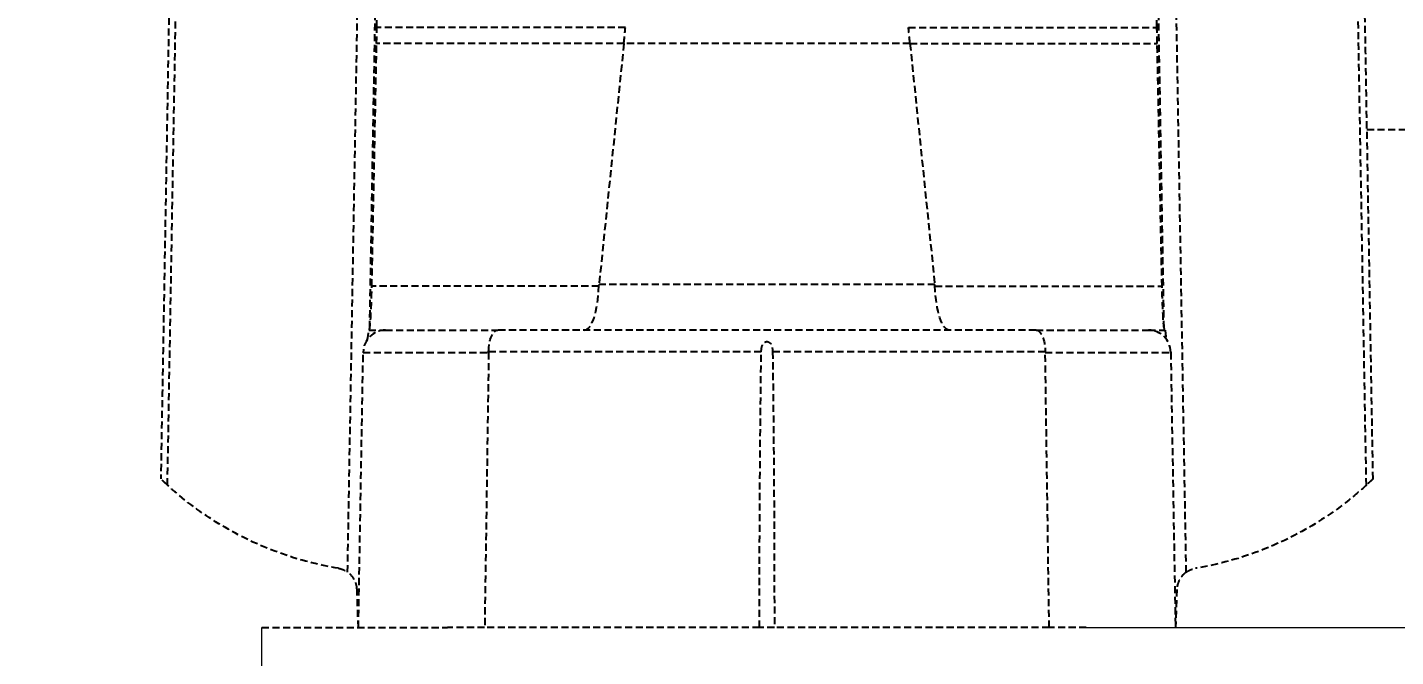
# Model space of a CAD drawing. Header units: millimetres. Extents: x 14484 to 44106, y -7531 to -758.
# Drawn here: x 19155.3 to 19339.5, y -1992.5 to -1907.8 of the extents above; entities that cross this region are included whole.
import ezdxf

# ---------------------------------------------------------------- set-up
doc = ezdxf.new("R2010")
doc.units = ezdxf.units.MM
doc.header["$LTSCALE"] = 15
doc.linetypes.add('HIDDEN', pattern=[9.525, 6.35, -3.175])
doc.layers.add('IA-DIM', color=7, linetype='Continuous')
doc.layers.add('IA-SEGM', color=1, linetype='HIDDEN')
doc.layers.add('IA-TRAZ', color=8, linetype='Continuous', lineweight=5)
doc.styles.add('ING-AMB', font='romans.shx', dxfattribs={"width": 0.75, "oblique": 15})
doc.dimstyles.new('ING-AMB 15', dxfattribs={"dimscale": 15, "dimtxt": 3, "dimasz": 2.5, "dimexe": 1, "dimexo": 1, "dimgap": 1, "dimtad": 1, "dimdec": 0, "dimzin": 0, "dimdsep": 46, "dimtxsty": 'ING-AMB', "dimcen": 0.1, "dimclrd": 7, "dimclre": 7, "dimclrt": 2, "dimadec": 0, "dimazin": 0, "dimtfac": 1, "dimtdec": 0, "dimtmove": 0, "dimatfit": 0, "dimfxl": 1.25, "dimtolj": 1, "dimtzin": 0, "dimarcsym": 1})

# ---------------------------------------------------------------- blocks, each defined once
blk = doc.blocks.new('*D27')
at = {"layer": 'Defpoints', "color": 0, "transparency": 16777216}
for p in [(19085.1, -938.01), (19085.1, -1467.77), (20972.86, -2155.19)]:
    blk.add_point(p, dxfattribs=at)
at = {"layer": 'IA-DIM', "color": 7, "lineweight": -2, "transparency": 16777216}
for p, q in [((19085.1, -1452.77), (19085.1, -923.01)), ((20972.86, -2140.19), (20972.86, -923.01)), ((20935.36, -938.01), (19122.6, -938.01))]:
    blk.add_line(p, q, dxfattribs=at)
at = {"layer": 'IA-DIM', "color": 7, "transparency": 16777216}
for points in [[(19122.6, -931.76), (19122.6, -944.26), (19085.1, -938.01)], [(20935.36, -931.76), (20935.36, -944.26), (20972.86, -938.01)]]:
    blk.add_solid(points, dxfattribs=at)
at = {"layer": 'IA-DIM', "color": 2, "transparency": 16777216, "insert": (20028.98, -900.51), "char_height": 45, "attachment_point": 5, "style": 'ING-AMB'}
blk.add_mtext('\\A1;1888', dxfattribs=at)

msp = doc.modelspace()

# ---------------------------------------------------------------- linework, layer by layer
at = {"layer": 'IA-SEGM', "color": 1, "ltscale": 0.01, "extrusion": (0, 1, 0)}
for p, q in [((19174.12, -1969.41), (19175.75, -1876.56)), ((19198.37, -1981.11), (19200.21, -1876.56)), ((19201.35, -1948.27), (19202.61, -1876.56)), ((19308.29, -1948.27), (19307.03, -1876.56)), ((19311.27, -1981.11), (19309.44, -1876.56)), ((19335.52, -1969.41), (19333.89, -1876.56)), ((19202.31, -1907.83), (19202.69, -1884.15)), ((19307.33, -1907.83), (19306.95, -1884.15)), ((19235.76, -1907.83), (19202.31, -1907.83)), ((19273.89, -1907.83), (19307.33, -1907.83)), ((19201.63, -1942.66), (19202.28, -1910)), ((19235.56, -1910), (19202.28, -1910)), ((19235.56, -1910), (19232.22, -1942.41)), ((19274.08, -1910), (19235.56, -1910)), ((19274.08, -1910), (19277.42, -1942.41)), ((19274.08, -1910), (19307.37, -1910)), ((19308.01, -1942.66), (19307.37, -1910)), ((19335.6, -1921.56), (19602.93, -1921.56)), ((19232.21, -1942.66), (19201.63, -1942.66)), ((19277.42, -1942.41), (19232.22, -1942.41)), ((19277.44, -1942.66), (19308.01, -1942.66)), ((19203.47, -1948.56), (19218.6, -1948.56)), ((19291.05, -1948.56), (19218.6, -1948.56)), ((19291.05, -1948.56), (19306.18, -1948.56)), ((19199.82, -1988.56), (19200.47, -1951.56)), ((19200.47, -1951.56), (19200.47, -1951.51)), ((19200.47, -1951.56), (19217.36, -1951.56)), ((19217.36, -1951.56), (19216.82, -1988.56)), ((19254.06, -1951.46), (19217.36, -1951.46)), ((19292.29, -1951.46), (19255.58, -1951.46)), ((19292.82, -1988.56), (19292.29, -1951.56)), ((19292.29, -1951.56), (19309.18, -1951.56)), ((19309.18, -1951.51), (19309.18, -1951.56)), ((19309.18, -1951.56), (19309.82, -1988.56)), ((19199.82, -1988.56), (19199.64, -1983.46)), ((19310, -1983.46), (19309.82, -1988.56)), ((19186.82, -1988.56), (19211.82, -1988.56)), ((19216.82, -1988.56), (19211.82, -1988.56)), ((19253.82, -1988.56), (19216.82, -1988.56)), ((19255.82, -1988.56), (19253.82, -1988.56)), ((19292.82, -1988.56), (19255.82, -1988.56)), ((19297.82, -1988.56), (19292.82, -1988.56))]:
    msp.add_line(p, q, dxfattribs=at)
at = {"layer": 'IA-SEGM', "linetype": 'Continuous', "lineweight": 0, "extrusion": (0, 1, 0)}
msp.add_line((19297.82, -1988.56), (19640.71, -1988.56), dxfattribs=at)
at = {"layer": 'IA-SEGM', "color": 1, "ltscale": 0.01}
for centre, start, end in [((19203.47, -1951.56), 90, 179), ((19306.18, -1951.56), 1, 90)]:
    msp.add_arc(centre, 3, start, end, dxfattribs=at)
for centre, major_axis, ratio, start_param, end_param in [((19201.29, -1906.09), (-0.33, -25), 0.0419, 1.414267, 1.501533), ((19232.01, -1906.96), (-41.97, 6.8), 0.573257, -2.98821, -2.987997), ((19201.36, -1941.56), (-0.09, -7), 0.0419, 0.00055, 1.414267), ((19230.28, -1941.56), (0, -7), 0.278265, 0, 1.413717), ((19265.64, -1941.56), (-11.75, 1.9), 0.573257, -3.023117, -2.98821)]:
    msp.add_ellipse(centre, major_axis=major_axis, ratio=ratio, start_param=start_param, end_param=end_param, dxfattribs=at)
at = {"layer": 'IA-SEGM', "color": 1, "ltscale": 0.01, "extrusion": (0, 0, -1)}
for centre, major_axis, ratio, start_param, end_param in [((19308.35, -1906.09), (-0.33, 25), 0.0419, -1.727326, -1.64006), ((19277.63, -1906.96), (-41.97, -6.8), 0.573257, 0.153382, 0.153596), ((19244, -1941.56), (-11.75, -1.9), 0.573257, 0.118476, 0.153382), ((19279.36, -1941.56), (0, 7), 0.278265, -3.141593, -1.727876), ((19308.29, -1941.56), (-0.09, 7), 0.0419, -3.141043, -1.727326), ((19218.6, -1951.56), (0, -3), 0.414214, -4.677482, -3.141593), ((19291.05, -1951.56), (0, 3), 0.414214, 0, 1.53589), ((19221.6, -1951.56), (-4.24, 0.15), 0.706247, -0.049285, -0.014379), ((19254.82, -1988.56), (0, 57.26), 0.017463, -1.570796, -0.865892), ((19254.82, -1988.56), (0, 57.26), 0.017463, 0.865892, 1.570796), ((19288.04, -1951.56), (-4.24, -0.15), 0.706247, -3.127214, -3.092307)]:
    msp.add_ellipse(centre, major_axis=major_axis, ratio=ratio, start_param=start_param, end_param=end_param, dxfattribs=at)
at = {"layer": 'IA-SEGM', "color": 1, "ltscale": 0.01}
for points in [[(19174.83, -1876.56), (19174.29, -1907.23), (19173.76, -1937.89), (19173.22, -1968.56)], [(19336.42, -1968.56), (19335.89, -1937.89), (19335.35, -1907.23), (19334.82, -1876.56)], [(19235.56, -1910), (19235.64, -1909.28), (19235.7, -1908.56), (19235.76, -1907.83)], [(19274.08, -1910), (19274.01, -1909.28), (19273.94, -1908.56), (19273.89, -1907.83)], [(19201.22, -1948.56), (19201.82, -1948.56), (19202.69, -1948.56), (19203.47, -1948.56)], [(19306.18, -1948.56), (19306.95, -1948.56), (19307.82, -1948.56), (19308.43, -1948.56)]]:
    msp.add_open_spline(points, degree=3, dxfattribs=at)
for points, knots in [([(19201.01, -1949.84), (19201.04, -1949.8), (19201.07, -1949.72), (19201.13, -1949.4), (19201.16, -1949.13), (19201.2, -1948.74), (19201.21, -1948.65), (19201.22, -1948.56)], [1.5813566, 1.5813566, 1.5813566, 1.5813566, 1.7714323, 1.7714323, 2.0141656, 2.0141656, 2.0756238, 2.0756238, 2.0756238, 2.0756238]), ([(19308.43, -1948.56), (19308.44, -1948.65), (19308.45, -1948.74), (19308.48, -1949.13), (19308.52, -1949.4), (19308.58, -1949.72), (19308.61, -1949.8), (19308.63, -1949.84)], [1.8259246, 1.8259246, 1.8259246, 1.8259246, 1.8873828, 1.8873828, 2.1301161, 2.1301161, 2.3201918, 2.3201918, 2.3201918, 2.3201918]), ([(19254.06, -1951.46), (19254.07, -1951.2), (19254.1, -1950.91), (19254.22, -1950.57), (19254.28, -1950.45), (19254.4, -1950.29), (19254.47, -1950.22), (19254.59, -1950.15), (19254.64, -1950.13), (19254.73, -1950.11), (19254.78, -1950.1), (19254.82, -1950.1), (19254.87, -1950.1), (19254.92, -1950.11), (19255.01, -1950.13), (19255.05, -1950.15), (19255.18, -1950.22), (19255.25, -1950.29), (19255.37, -1950.45), (19255.43, -1950.57), (19255.55, -1950.91), (19255.58, -1951.2), (19255.58, -1951.46)], [0.5234821, 0.5234821, 0.5234821, 0.5234821, 0.5987984, 0.5987984, 0.635003, 0.635003, 0.6630373, 0.6630373, 0.6770544, 0.6770544, 0.6910716, 0.6910716, 0.6910716, 0.7050887, 0.7050887, 0.7191058, 0.7191058, 0.7471401, 0.7471401, 0.7833447, 0.7833447, 0.858661, 0.858661, 0.858661, 0.858661]), ([(19174.12, -1969.41), (19174.01, -1969.3), (19173.9, -1969.2), (19173.59, -1968.92), (19173.4, -1968.73), (19173.25, -1968.58), (19173.23, -1968.57), (19173.22, -1968.56)], [-0.288564, -0.288564, -0.288564, -0.288564, -0.2345395, -0.2345395, -0.1172697, -0.1172697, -0.1067794, -0.1067794, -0.1067794, -0.1067794]), ([(19336.42, -1968.56), (19336.41, -1968.57), (19336.4, -1968.58), (19336.25, -1968.73), (19336.05, -1968.92), (19335.74, -1969.2), (19335.64, -1969.3), (19335.52, -1969.41)], [-0.9402008, -0.9402008, -0.9402008, -0.9402008, -0.9297105, -0.9297105, -0.8124407, -0.8124407, -0.7584162, -0.7584162, -0.7584162, -0.7584162]), ([(19197.14, -1980.6), (19194.74, -1980.2), (19192.38, -1979.61), (19187.38, -1977.92), (19184.77, -1976.75), (19179.95, -1974.02), (19177.73, -1972.47), (19175.18, -1970.35), (19174.64, -1969.88), (19174.12, -1969.41)], [-22.878421, -22.878421, -22.878421, -22.878421, -22.145639, -22.145639, -21.261217, -21.261217, -20.376794, -20.376794, -20.12928, -20.12928, -20.12928, -20.12928]), ([(19335.52, -1969.41), (19335, -1969.88), (19334.46, -1970.35), (19331.92, -1972.47), (19329.7, -1974.02), (19324.87, -1976.75), (19322.27, -1977.92), (19317.26, -1979.61), (19314.9, -1980.2), (19312.51, -1980.6)], [-11.343167, -11.343167, -11.343167, -11.343167, -11.095653, -11.095653, -10.211231, -10.211231, -9.326808, -9.326808, -8.594026, -8.594026, -8.594026, -8.594026]), ([(19197.14, -1980.6), (19197.38, -1980.64), (19197.62, -1980.71), (19198.03, -1980.89), (19198.21, -1980.99), (19198.37, -1981.11)], [-0.4124732, -0.4124732, -0.4124732, -0.4124732, -0.3419075, -0.3419075, -0.2838901, -0.2838901, -0.2838901, -0.2838901]), ([(19199.64, -1983.46), (19199.63, -1983.11), (19199.56, -1982.77), (19199.3, -1982.11), (19199.09, -1981.79), (19198.72, -1981.38), (19198.56, -1981.24), (19198.37, -1981.11)], [0.015852, 0.015852, 0.015852, 0.015852, 0.1199333, 0.1199333, 0.2398667, 0.2398667, 0.3135443, 0.3135443, 0.3135443, 0.3135443]), ([(19311.27, -1981.11), (19311.09, -1981.24), (19310.93, -1981.38), (19310.55, -1981.79), (19310.35, -1982.11), (19310.09, -1982.77), (19310.01, -1983.11), (19310, -1983.46)], [-1.2502681, -1.2502681, -1.2502681, -1.2502681, -1.1765904, -1.1765904, -1.0566571, -1.0566571, -0.9525758, -0.9525758, -0.9525758, -0.9525758]), ([(19311.27, -1981.11), (19311.44, -1980.99), (19311.62, -1980.89), (19312.03, -1980.71), (19312.27, -1980.64), (19312.51, -1980.6)], [-0.6258401, -0.6258401, -0.6258401, -0.6258401, -0.5678227, -0.5678227, -0.497257, -0.497257, -0.497257, -0.497257])]:
    msp.add_open_spline(points, degree=3, knots=knots, dxfattribs=at)
at = {"layer": 'IA-TRAZ', "color": 8, "linetype": 'Continuous', "lineweight": 0, "extrusion": (0, 1, 0)}
msp.add_line((19186.82, -2033.56), (19186.82, -1988.56), dxfattribs=at)

# ---------------------------------------------------------------- dimensions: what is measured, and where the dimension line sits
at = {"layer": 'IA-DIM', "color": 2}
dim = msp.add_linear_dim(base=(19085.1, -938.01), p1=(20972.86, -2155.19), p2=(19085.1, -1467.77), dimstyle='ING-AMB 15', override={"dimpost": '\\X', "dimtmove": 1}, dxfattribs=at)
dim.commit()
dim.dimension.update_dxf_attribs({"geometry": '*D27', "text_midpoint": (20028.98, -900.51)})

doc.saveas('drawing.dxf')
